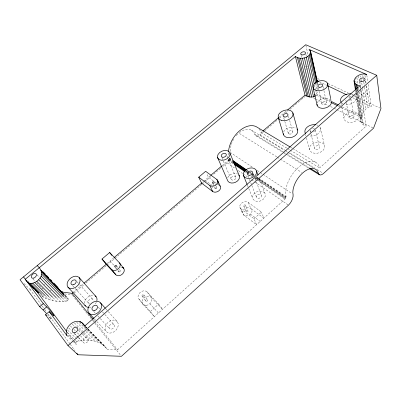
<?xml version="1.0" encoding="UTF-8"?>
<svg xmlns="http://www.w3.org/2000/svg" width="401" height="401" viewBox="0 0 401 401"><rect width="100%" height="100%" fill="white"/><g stroke="black" fill="none" stroke-linecap="round" stroke-linejoin="round"><path stroke-width="0.3" stroke-dasharray="2 1.5" d="M222.154 165.638L228.349 160.365L229.242 158.039M84.982 326.594L107.283 349.291L117.558 349.757L285.006 199.117L286.068 196.625L285.577 193.583A23.995 13.293 -56.4 0 1 300.655 165.558A23.995 13.293 -56.4 0 1 319.677 167.924L366.153 126.114L360.434 89.523M317.777 89.608L317.707 87.253M368.138 84.405L371.291 106.586C365.787 106.716 362.278 113.012 361.772 117.859C358.499 121.368 362.604 125.297 366.153 126.114M317.301 91.884L316.6 94.115L316.66 95.313L330.599 102.26M72.641 341.01L76.19 344.374L76.04 343.035L76.932 341.817C86.806 338.243 100.836 340.294 107.283 349.291M42.23 296.469C49.684 300.555 59.077 303.126 67.468 300.85L68.285 299.983L68.175 298.905L64.837 294.72M150.365 311.507L158.636 304.108L147.052 291.908A5.429 4.175 -39.1 0 0 140.15 292.464A5.429 4.175 -39.1 0 0 138.921 299.091L142.977 304.274L154.365 316.645L150.365 311.507L138.921 299.091M254.044 218.71L261.442 212.084L248.294 202.48A5.053 3.809 -22.8 0 0 241.417 203.307A5.053 3.809 -22.8 0 0 241.001 208.921L243.607 214.921L256.55 224.715L254.044 218.71L241.001 208.921M48.922 317.943L51.188 316.008M50.421 319.001L52.215 317.467M73.007 292.54L83.493 283.617M107.137 263.497L113.513 258.074M203.568 181.447L210.239 175.773M259.166 129.107A21.9 14.02 -57.3 0 1 261.031 132.556L262.449 131.348M279.006 117.262L286.57 110.826M73.959 293.221L83.974 284.695M85.884 283.066L106.395 265.602M106.872 265.196L114.501 258.695M114.977 258.289L201.793 184.36M202.269 183.954L204.174 182.33M204.65 181.924L210.856 176.64M213.718 174.204L220.871 168.109M222.781 166.485L227.071 162.831A8.822 5.789 -55.8 0 0 230.349 157.949M276.77 156.846L238.806 133.067A16.361 10.526 -57.4 0 1 254.795 134.405A5.424 3.439 -58.8 0 0 259.943 134.836L264.229 131.187M264.705 130.781L279.001 118.606M279.477 118.2L282.334 115.769M285.672 112.927L288.053 110.897M289.958 109.278L300.915 99.944M301.392 99.538L303.296 97.914M303.773 97.508L305.206 96.29M315.742 95.844L316.66 95.313M23.955 283.527L30.025 289.437L31.88 289.677M64.636 293.893L72.05 294.85M49.955 290.449L51.183 290.615M317.457 78.496L320.264 79.829M328.133 83.548L348.359 93.117M351.732 94.711L352.855 95.243M353.416 95.508L379.827 107.999M319.341 81.794L326.68 85.298M349.271 96.08L352.093 97.423M352.659 97.694L371.291 106.586M330.544 101.042L316.6 94.115L315.908 91.107M338.915 105.197L341.702 106.581M342.264 106.861L361.787 116.561M338.404 106.15L340.634 107.257M341.191 107.538L361.817 117.819M313.251 97.769L314.925 98.611M315.482 98.897L328.324 105.373M330.554 106.501L333.346 107.909M333.908 108.19L336.138 109.318M336.7 109.598L372.985 127.909M290.735 147.332L292.344 148.295M292.88 148.616L315.457 162.124M261.031 132.556L287.156 148.31M287.687 148.631L289.823 149.919M290.354 150.24L319.677 167.924M259.943 134.836L284.51 149.773M285.046 150.094L287.712 151.718M289.848 153.017L314.419 167.954M317.086 169.578L322.429 172.821M251.221 130.094L284.299 150.23M286.429 151.528L287.497 152.179M288.028 152.505L313.101 167.768M254.795 134.405L285.547 153.237M287.672 154.535L309.412 167.849M255.968 135.824L282.65 152.19M283.186 152.515L285.317 153.829M285.853 154.154L308.8 168.23M277.297 157.177L279.933 158.831M280.459 159.162L301.552 172.375M252.124 167.006L230.871 152.806L230.62 151.743M257.307 170.47L262.49 173.934M263.006 174.28L292.033 193.678M229.237 158.114L231.823 159.869M247.317 170.39L251.452 173.197M251.968 173.548L254.034 174.951M257.131 177.057L258.164 177.758M258.68 178.109L286.058 196.701M229.187 158.47L232.284 160.575M246.74 170.405L247.773 171.107M249.838 172.51L251.387 173.563M251.903 173.914L253.968 175.317M256.55 177.072L258.099 178.124M258.615 178.475L285.978 197.076M229.096 158.836L232.71 161.292M246.645 170.776L247.673 171.478M248.189 171.828L251.287 173.934M251.803 174.285L253.868 175.693M256.45 177.448L257.998 178.5M258.515 178.851L285.863 197.467M228.976 159.202L232.585 161.663M245.998 170.796L247.026 171.503M247.542 171.854L250.64 173.959M252.7 175.367L253.733 176.069M256.314 177.828L285.718 197.858M228.821 159.563L232.43 162.024M245.833 171.167L246.866 171.874M247.382 172.224L249.958 173.984M252.018 175.387L253.051 176.094M255.632 177.849L257.176 178.906M257.693 179.257L285.532 198.249M228.635 159.919L233.272 163.087M245.643 171.533L246.67 172.24M247.186 172.59L249.763 174.35M251.823 175.758L252.856 176.46M254.916 177.869L256.465 178.926M258.525 180.33L285.322 198.63M228.349 160.365L232.981 163.538M245.342 171.989L246.374 172.696M246.891 173.047L248.951 174.455M251.011 175.869L252.039 176.57M254.615 178.335L256.159 179.387M256.675 179.743L285.006 199.117M227.071 162.831L235.768 168.831M238.324 170.59L242.42 173.417M242.931 173.768L248.049 177.297M251.627 179.768L254.184 181.533M254.7 181.884L287.953 204.816M213.302 180.861L208.455 177.292L206.665 173.483M215.237 182.295L216.69 183.362M217.177 183.723L219.111 185.152M205.036 180.199L213.242 186.33M250.455 214.144L260.204 221.427M66.882 335.552L72.2 340.594M67.619 335.03L72.496 339.662M74.27 341.351L76.04 343.035M67.147 332.464L75.152 340.118M75.599 340.544L76.932 341.817M67.694 330.198L78.791 340.89M73.879 333.336L77.919 337.256M78.37 337.692L83.303 342.479M68.777 327.968L70.967 330.098M74.471 333.502L77.974 336.91M78.411 337.336L81.478 340.314M70.335 325.943L72.09 327.657M73.839 329.376L75.594 331.096M77.343 332.815L79.969 335.391M80.411 335.822L84.786 340.118M41.418 295.382L43.198 297.131M72.265 324.234L75.333 327.276M75.774 327.712L76.651 328.579M78.406 330.314L81.914 333.792M82.35 334.223L88.491 340.304M42.446 295.006L45.914 298.439M27.484 280.785L28.807 282.088M45.744 296.169L49.218 299.622M78.746 329.096L82.726 333.051M83.167 333.487L88.03 338.324A3.158 2.336 -46.2 0 1 85.734 343.061A3.158 2.336 -46.2 0 1 83.248 339.842A3.158 2.336 -46.2 0 1 88.03 338.324M74.421 322.96L83.593 332.128M84.03 332.564L92.335 340.865M49.338 297.066L52.867 300.6M32.907 278.986L35.072 281.161M36.802 282.9L42.426 288.555A2.857 1.93 -42 0 1 42.195 288.093M53.077 297.758L56.601 301.306M76.676 322.214L84.17 329.762M85.929 331.537L96.07 341.747M79.303 322.469L86.31 329.572M86.751 330.018L99.458 342.895M56.701 298.189L60.15 301.697M85.568 326.499L87.754 328.73M88.19 329.176L104.375 345.682M85.458 326.62L87.649 328.85M88.085 329.296L105.598 347.141M85.228 326.87L87.413 329.101M87.849 329.542L102.285 344.233M36.977 274.825L39.544 277.452M59.769 298.159L63.273 301.742M62.305 297.888L65.764 301.457M64.03 297.286L67.468 300.85M65.288 296.855L68.285 299.983M65.097 295.612L67.664 298.294M65.183 295.773L68.175 298.905M94.33 318.86L96.441 321.106M96.862 321.557L106.145 331.447M109.984 261.076L113.784 265.146M116.315 267.858L117.162 268.765M149.849 303.768L158.445 312.975M93.603 311.326L95.273 313.136M97.779 315.853L99.864 318.113M100.28 318.564L109.458 328.514M72.571 285.657L74.681 287.958M75.102 288.419L88.596 303.146M98.3 307.246L99.944 309.071M102.41 311.803L104.466 314.083M104.877 314.539L113.914 324.569A2.977 2.256 -44 0 1 111.834 329.036A2.977 2.256 -44 0 1 109.323 326.033A2.977 2.256 -44 0 1 113.914 324.569M77.097 281.823L79.177 284.139M79.593 284.605L92.897 299.432M105.829 308.82L107.859 311.116M108.265 311.572L117.202 321.662A7.388 5.604 -44 0 1 112.085 332.755A7.388 5.604 -44 0 1 105.814 325.341A7.388 5.604 -44 0 1 117.202 321.662M93.238 319.607L94.415 321.066M94.806 321.552L117.558 349.757M72.441 295.337L92.05 319.712M92.441 320.198L94.4 322.635M94.791 323.126L120.676 355.301M40.255 294.545L40.927 295.382M115.563 267.833L116.33 268.815M117.864 270.78L118.631 271.758M117.117 266.5L117.884 267.482M119.408 269.452L120.17 270.434M142.18 296.214L145.909 301.051M143.809 294.775L147.513 299.627M147.052 291.908L150.987 297.161L162.505 309.321L158.636 304.108M67.278 332.389L73.594 340.875M73.964 341.376L76.19 344.374M30.025 289.437L41.819 305.517M42.19 306.023L44.401 309.036M44.767 309.537L45.874 311.046M48.085 314.063L69.829 343.707M70.2 344.208L74.987 350.745M213.031 184.089L214.074 186.31M214.329 186.866L215.111 188.53M214.946 183.708L215.723 185.377M215.979 185.934L216.756 187.603M239.878 207.277L242.49 213.282M221.984 157.879L231.031 178.971M243.698 206.009L246.089 211.608M245.612 205.377A1.013 0.762 -22.8 0 1 244.349 206.495A1.013 0.762 -22.8 0 1 244.003 205.212A1.013 0.762 -22.8 0 1 245.612 205.377L247.978 210.981A0.997 0.762 -22.7 0 1 246.735 212.089A0.997 0.762 -22.7 0 1 246.389 210.816A0.997 0.762 -22.7 0 1 247.978 210.981M226.986 156.159L227.943 158.45M228.184 159.022L235.848 177.342A2.551 1.84 -23 0 1 232.65 180.119A2.551 1.84 -23 0 1 231.828 177.026A2.551 1.84 -23 0 1 235.848 177.342M248.294 202.48L250.805 208.53L263.848 218.154L261.442 212.084M247.372 185.107L248.525 187.974M248.755 188.545L252.68 198.294M248.024 175.768L249.156 178.645M249.382 179.222L250.515 182.094M250.745 182.671L251.653 184.971M251.878 185.548L256.414 197.051M317.171 81.894L317.727 83.333M253.056 173.417L253.718 175.152M255.046 178.615L256.154 181.508M256.374 182.084L261.462 195.372A2.662 1.995 -21 0 1 258.174 198.3A2.662 1.995 -21 0 1 257.181 194.981A2.662 1.995 -21 0 1 261.462 195.372M259.562 179.057L265.211 194.124A6.611 4.952 -21 0 1 257.081 201.412A6.611 4.952 -21 0 1 254.575 193.202A6.611 4.952 -21 0 1 265.211 194.124M283.758 117.874L284.625 120.811M284.795 121.398L288.254 133.137M288.444 116.25L288.951 118.019M289.622 120.375L292.82 131.568M305.547 134.51L305.863 135.698M306.489 138.069L309.632 149.929M310.244 131.147L310.85 133.528M311.001 134.124L314.65 148.41M315.316 130.059L319.427 146.791M301.066 55.388L301.637 57.789M320.359 127.869L324.469 145.267M305.803 54.105L306.274 56.13M314.534 85.097L315.772 90.506M305.868 45.333L308.093 55.072M315.697 83.473L317.066 89.513M318.314 87.904L321.838 103.628M316.75 82.997L317.567 86.646M317.386 82.721L317.792 84.531M323 86.481L323.787 90.12M323.923 90.726L326.544 102.867A2.396 1.579 -14.7 0 1 323.071 104.826A2.396 1.579 -14.7 0 1 322.955 102.06A2.396 1.579 -14.7 0 1 326.544 102.867M330.695 98.541L331.201 100.977M341.081 103.328L341.316 104.556M341.787 107.007L343.908 118.039M346.218 102.034L345.767 99.573A2.591 1.699 -12.9 0 0 346.173 100.37M346.334 102.646L349.035 117.413M350.87 98.746L353.993 116.651A2.511 1.694 -12.3 0 1 350.399 118.701A2.511 1.694 -12.3 0 1 350.153 115.759A2.511 1.694 -12.3 0 1 353.993 116.651M356.203 98.044L359.176 116.024A7.734 5.218 -12.3 0 1 347.928 122.145A7.734 5.218 -12.3 0 1 347.522 113.047A7.734 5.218 -12.3 0 1 359.176 116.024M356.168 90.18L356.469 92.035M356.875 94.506L360.91 119.217M355.948 89.929L356.354 92.395M356.454 93.017L361.406 123.272M355.537 90.531L355.842 92.385M355.983 92.847L360.72 122.019M356.965 89.714L357.166 90.947M357.567 93.423L362.569 124.315M357.587 88.837L357.887 90.691M357.983 91.313L363.351 124.691M355.281 77.669L356.078 82.616M357.176 89.418L357.376 90.651M357.777 93.127L361.772 117.859M356.875 77.649L357.953 84.441M358.544 88.145L359.035 91.233M359.131 91.849L362.664 114.074M359.852 81.403L360.875 88.009M361.251 90.41L361.993 95.217M358.544 75.995L358.925 78.441M359.401 81.493L360.163 86.375M360.258 86.987L360.449 88.21M360.83 90.651L364.068 111.413M359.958 86.476L360.339 88.912M360.664 75.879L360.855 77.117M361.231 79.583L362.549 88.22M362.644 88.842L365.747 109.202M362.815 75.483L363.732 81.659M363.827 82.275L364.469 86.596M364.559 87.218L367.597 107.593M365.341 81.092L365.692 83.503M366.048 85.914L367.281 94.355A2.682 1.744 -11.8 0 1 363.476 96.516A2.682 1.744 -11.8 0 1 363.156 93.503A2.682 1.744 -11.8 0 1 367.281 94.355M364.935 75.443L365.296 77.894M365.742 80.957L366.098 83.408M366.454 85.859L369.486 106.696M366.825 75.162L367.792 81.939M120.606 267.231A5.078 3.719 -38 0 1 121.739 267.267M211.893 188.104A4.732 3.424 -25 0 1 212.445 187.172M217.678 184.831A4.732 3.424 -25 0 1 218.725 185.051M43.303 289.081A2.857 1.93 -42 0 1 42.802 288.89M44.05 284.77A2.857 1.93 -42 0 1 44.691 284.484M230.495 151.212A16.361 10.526 -57.4 0 1 234.349 138.079M236.229 135.613A16.361 10.526 -57.4 0 1 238.359 133.453M228.53 155.092A21.9 14.02 -57.3 0 1 228.45 152.681M47.413 314.67A6.767 0.607 49.1 0 1 49.689 318.63M308.194 68.561A2.426 1.499 -16.3 0 1 307.707 68.892M306.524 69.313A2.426 1.499 -16.3 0 1 305.908 69.368M305.306 66.661A2.426 1.499 -16.3 0 1 305.873 66.406M307.096 66.185A2.426 1.499 -16.3 0 1 307.667 66.235M355.035 95.563A7.97 5.223 -12.9 0 1 354.188 101.994A7.97 5.223 -12.9 0 1 344.96 104.41M342.855 103.689A7.97 5.223 -12.9 0 1 341.587 102.761M352.093 94.06A7.97 5.223 -12.9 0 1 353.231 94.42M350.815 99.202A2.591 1.699 -12.9 0 1 349.106 100.701M348.85 97.413A2.591 1.699 -12.9 0 1 350.028 97.664M283.637 131.889A7.439 5.108 -17.2 0 1 295.853 127.979M319.898 127.007A8.025 5.519 -15.3 0 1 318.158 133.668A8.025 5.519 -15.3 0 1 309.086 135.839M316.735 124.947A8.025 5.519 -15.3 0 1 317.848 125.358M315.191 130.405A2.607 1.794 -15.3 0 1 314.945 130.886M314.544 131.327A2.607 1.794 -15.3 0 1 313.407 131.969M310.92 131.869A2.607 1.794 -15.3 0 1 310.474 129.729M312.665 128.49A2.607 1.794 -15.3 0 1 314.484 128.746M317.241 102.952A7.378 4.862 -14.7 0 1 323.923 98.375A7.378 4.862 -14.7 0 1 331.01 100.591M227.708 177.693A6.326 4.561 -23 0 1 237.658 173.974M96.275 302.404A7.053 5.123 -42 0 1 95.318 303.923M90.912 307.051A7.053 5.123 -42 0 1 89.273 307.377M84.496 303.301A7.053 5.123 -42 0 1 93.719 295.362M89.543 303.697A2.842 2.065 -42 0 1 88.436 301.056A2.842 2.065 -42 0 1 91.548 298.85A2.842 2.065 -42 0 1 93.202 301.101M119.217 271.953A1.018 0.742 -38 0 0 120.275 270.6A1.018 0.742 -38 0 0 118.706 270.745A1.018 0.742 -38 0 0 119.217 271.953M245.748 215.713A4.992 3.804 -22.7 0 0 251.948 210.159A4.992 3.804 -22.7 0 0 243.978 209.347A4.992 3.804 -22.7 0 0 245.748 215.713M146.205 305.397A5.358 4.16 -39.4 0 0 151.593 298.063A5.358 4.16 -39.4 0 0 143.202 298.74A5.358 4.16 -39.4 0 0 146.205 305.397M142.826 296.434A1.088 0.837 -39.1 0 0 143.929 294.956A1.088 0.837 -39.1 0 0 142.235 295.091A1.088 0.837 -39.1 0 0 142.826 296.434M146.545 301.276A1.073 0.832 -39.4 0 0 147.628 299.813A1.073 0.832 -39.4 0 0 145.954 299.938A1.073 0.832 -39.4 0 0 146.545 301.276M215.623 188.801A0.947 0.687 -25 0 0 216.826 187.768A0.947 0.687 -25 0 0 215.352 187.633A0.947 0.687 -25 0 0 215.623 188.801M289.347 134.009A2.416 1.659 -17.2 0 0 292.9 131.994A2.416 1.659 -17.2 0 0 289.372 131.062A2.416 1.659 -17.2 0 0 289.347 134.009M313.211 152.966A7.784 5.499 -14.8 0 0 324.72 146.691A7.784 5.499 -14.8 0 0 313.266 143.272A7.784 5.499 -14.8 0 0 313.211 152.966M315.843 149.352A2.531 1.789 -14.8 0 0 319.527 147.247A2.531 1.789 -14.8 0 0 315.747 146.215A2.531 1.789 -14.8 0 0 315.843 149.352"/><path stroke-width="0.6" d="M23.519 276.87C25.654 279.231 26.937 283.452 30.742 283.427C33.744 283.377 36.486 281.828 38.596 279.783C43.519 275.046 42.065 269.768 37.193 265.622M46.285 313.346A6.767 0.607 49.1 0 0 43.072 309.933L39.684 306.695L20.05 279.723L305.727 44.727L376.734 75.303L380.95 108.531L373.542 128.19L323.497 173.473A5.985 3.233 -57.5 0 1 318.424 173.367A18.07 9.93 -56.4 0 0 304.199 171.723A18.07 9.93 -56.4 0 0 292.82 192.721L293.071 194.37A9.759 5.479 -55.1 0 1 288.464 205.172L121.458 356.273L77.939 354.765L67.964 345.542L45.529 314.725L49.193 311.607L66.882 335.552C62.842 325.838 79.328 314.59 84.546 326.148L359.862 85.864C347.111 82.832 358.654 71.293 366.74 74.546L309.026 49.408L310.569 51.313L317.457 82.125M49.193 311.607L52.551 314.845A6.757 0.556 49.1 0 0 52.907 314.063A6.757 0.556 49.1 0 0 46.661 306.895L43.303 303.637L25.283 279.241L295.417 56.526C300.304 60.125 310.309 58.125 310.569 51.313M67.964 345.542L376.734 75.303M61.619 291.983L72.055 293.347L73.007 292.54M83.969 283.211L106.365 264.159M113.989 257.673L202.139 182.666M210.715 175.367L221.678 166.044M262.926 130.947L278.53 117.668M287.517 110.019L305.016 95.132L295.417 56.526M101.994 259.026L111.673 269.527L115.839 274.785L106.19 264.304L101.994 259.026L109.668 252.535L119.468 262.855L123.523 268.169L122.676 267.277M198.701 177.182L209.818 185.523L212.65 191.483L201.603 183.122L198.701 177.182L205.643 171.307L216.856 179.503L218.6 183.322M43.072 309.933L46.661 306.895M39.684 306.695L43.303 303.637M305.016 95.132C308.023 97.217 311.948 97.774 315.281 96.11L314.86 94.285M317.081 80.716L318.775 81.528M327.807 85.839L346.444 94.731M331.106 101.318L338.359 104.922M331.156 102.536L337.286 105.593M290.194 147.012L256.334 126.751A21.9 14.02 -57.3 0 0 238.856 131.428A21.9 14.02 -57.3 0 0 228.48 152.054M310.469 168.495L318.424 173.367M309.331 168.555L319.472 174.776M232.856 160.57L246.284 169.688M233.317 161.277L246.224 170.054M233.227 161.643L245.612 170.074M233.101 162.014L245.482 170.445M233.457 162.731L245.317 170.816M233.788 163.438L245.126 171.182M234.53 164.595L244.314 171.287M45.529 314.725L46.376 315.527M28.992 283.126L39.198 293.191M31.9 286.304L34.095 288.469M34.977 289.342L38.06 292.374M27.584 282.329L38.175 292.76M30.742 283.427L42.015 294.58M32.722 283.211L45.313 295.738M34.782 282.494L48.897 296.625M36.792 281.322L52.636 297.311M38.596 279.783L56.27 297.753M81.629 322.484L85.127 326.053M82.832 323.943L85.022 326.173M79.974 321.532L80.852 322.419M40.08 277.978L59.333 297.707M41.138 276.038L61.874 297.442M41.699 274.099L63.604 296.84M41.729 272.294L64.431 295.963M43.178 271.888L45.318 274.129M46.601 275.472L48.737 277.713M50.446 279.502L51.729 280.845M53.869 283.081L58.145 287.562M61.564 291.141L62.847 292.484M40.732 270.144L63.814 294.274M41.228 270.74L64.325 294.88M88.847 313.016L93.909 318.409M67.929 287.136L85.393 305.908M100.546 302.86A7.749 5.684 -42.6 0 1 94.992 314.289A7.749 5.684 -42.6 0 1 88.636 306.77A7.749 5.684 -42.6 0 1 100.546 302.86L105.423 308.364M79.203 277.597A7.383 5.168 -40.9 0 1 73.674 288.214A7.383 5.168 -40.9 0 1 67.894 281.377A7.383 5.168 -40.9 0 1 79.203 277.597L96.075 296.695M72.055 293.347L92.847 319.121M109.668 252.535L111.899 255.442M35.719 289.938L66.536 331.386M76.832 353.256L77.939 354.765M217.497 180.159L220.234 186.169M217.537 157.438L227.467 180.174A6.326 4.561 -23 0 0 235.387 182.32A6.326 4.561 -23 0 0 238.906 175.062M229.989 153.167A6.601 4.571 -23.2 0 1 221.693 160.265A6.601 4.571 -23.2 0 1 219.638 152.575A6.601 4.571 -23.2 0 1 229.989 153.167L239.422 176.134M243.447 175.357L247.136 184.535M256.525 170.941A6.907 4.982 -21.3 0 1 247.983 178.445A6.907 4.982 -21.3 0 1 245.477 170.174A6.907 4.982 -21.3 0 1 256.525 170.941L258.043 174.996M278.314 117.653L283.462 134.611M292.885 112.937L297.632 130.084M297.417 57.443L306.92 96.105M298.815 58.045L308.254 96.746M300.519 58.33L309.873 97.082M302.414 58.28L311.672 97.087M304.374 57.894L313.517 96.751M313.131 88.035L317.196 105.513M306.249 57.198L313.732 89.423M307.918 56.24L314.259 83.894M309.261 55.092L315.697 83.473M310.003 50.23L310.274 51.433M310.189 53.824L316.61 82.39M310.635 52.536L317.251 82.12M327.537 83.313L330.695 98.541M354.835 83.137L355.948 89.929M353.953 80.501L355.436 89.914M356.063 84.155L356.865 89.097M356.89 84.511L357.486 88.22M122.731 267.587A5.078 3.719 -38 0 1 122.235 274.219A5.078 3.719 -38 0 1 115.318 273.963M119.468 262.855A5.138 3.729 -37.7 0 1 118.135 268.931A5.138 3.729 -37.7 0 1 111.673 269.527M219.598 185.508A4.732 3.424 -25 0 1 218.56 191.046A4.732 3.424 -25 0 1 212.024 190.816M216.856 179.503A4.787 3.429 -25 0 1 216.274 184.686A4.787 3.429 -25 0 1 209.818 185.523M341.266 102.395A7.97 5.223 -12.9 0 1 342.574 96.34A7.97 5.223 -12.9 0 1 351.161 93.889M296.961 128.911A7.439 5.108 -17.2 0 1 292.469 137.132A7.439 5.108 -17.2 0 1 283.301 133.733M305.517 133.603A8.025 5.519 -15.3 0 1 307.141 127.172A8.025 5.519 -15.3 0 1 315.818 124.746M331.457 102.225A7.378 4.862 -14.7 0 1 324.183 108.235A7.378 4.862 -14.7 0 1 316.97 104.265M95.042 295.843A7.053 5.123 -42 0 1 96.857 300.815M88.746 307.392A7.053 5.123 -42 0 1 84.917 305.146M115.388 267.041A1.028 0.747 -37.7 0 0 116.465 265.683A1.028 0.747 -37.7 0 0 114.881 265.833A1.028 0.747 -37.7 0 0 115.388 267.041M213.026 183.242A0.957 0.687 -25 0 0 214.244 182.199A0.957 0.687 -25 0 0 212.756 182.074A0.957 0.687 -25 0 0 213.026 183.242M33.764 278.088A2.932 1.94 -41.4 0 0 36.125 273.953A2.932 1.94 -41.4 0 0 31.719 275.422A2.932 1.94 -41.4 0 0 33.764 278.088M301.918 54.912A2.481 1.494 -16.6 0 0 305.522 52.902A2.481 1.494 -16.6 0 0 301.888 52.26A2.481 1.494 -16.6 0 0 301.918 54.912M361.176 81.488A2.747 1.744 -12.3 0 0 365.075 79.283A2.747 1.744 -12.3 0 0 360.86 78.471A2.747 1.744 -12.3 0 0 361.176 81.488M75.012 332.599A3.248 2.356 -45.3 0 0 77.423 327.777A3.248 2.356 -45.3 0 0 72.516 329.346A3.248 2.356 -45.3 0 0 75.012 332.599M281.647 120.45A7.659 5.108 -17.6 0 0 293.071 114.27A7.659 5.108 -17.6 0 0 282.124 111.288A7.659 5.108 -17.6 0 0 281.647 120.45M284.359 116.977A2.491 1.659 -17.6 0 0 288.018 114.912A2.491 1.659 -17.6 0 0 284.404 114.019A2.491 1.659 -17.6 0 0 284.359 116.977M316.625 90.581A7.594 4.857 -15.2 0 0 327.787 84.556A7.594 4.857 -15.2 0 0 316.635 81.989A7.594 4.857 -15.2 0 0 316.625 90.581M319.166 87.278A2.466 1.579 -15.2 0 0 322.74 85.263A2.466 1.579 -15.2 0 0 319.061 84.501A2.466 1.579 -15.2 0 0 319.166 87.278M249.156 175.277A2.782 2.01 -21.3 0 0 252.61 172.26A2.782 2.01 -21.3 0 0 248.169 171.934A2.782 2.01 -21.3 0 0 249.156 175.277M222.911 157.297A2.662 1.845 -23.2 0 0 226.264 154.445A2.662 1.845 -23.2 0 0 222.099 154.19A2.662 1.845 -23.2 0 0 222.911 157.297M94.811 310.479A3.123 2.291 -42.6 0 0 97.067 305.878A3.123 2.291 -42.6 0 0 92.27 307.432A3.123 2.291 -42.6 0 0 94.811 310.479M73.604 284.71A2.977 2.08 -40.9 0 0 75.849 280.434A2.977 2.08 -40.9 0 0 71.293 281.938A2.977 2.08 -40.9 0 0 73.604 284.71"/></g></svg>
